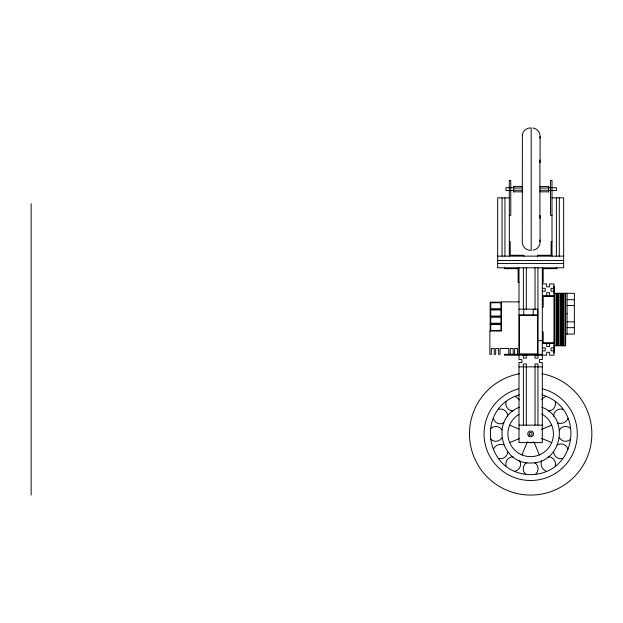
<?xml version="1.0" encoding="UTF-8"?>
<svg xmlns="http://www.w3.org/2000/svg" width="623" height="623" viewBox="0 0 623 623"><rect width="100%" height="100%" fill="white"/><g stroke="black" fill="none" stroke-linecap="round" stroke-linejoin="round"><path stroke-width="0.93" d="M540.079 215.449L540.079 241.779C540.305 245.914 537.034 249.8 532.914 250.282M539.814 138.197C541.122 133.595 537.672 128.486 532.914 127.972M521.942 454.922L527.315 441.948A8.738 8.738 0 0 0 534.012 441.948L539.37 454.93M519.302 394.857C474.757 408.073 484.266 474.181 530.664 474.617C577.062 474.181 586.57 408.081 542.026 394.857M519.629 407.177C490.433 417.753 499.763 463.925 530.664 463.006C561.557 463.925 570.894 417.776 541.722 407.185M509.606 442.579L519.13 438.647M541.332 429.457L551.721 425.166M513.695 186.433L522.432 186.433M539.915 186.433L548.653 186.433M513.695 187.679L505.969 187.679L505.969 190.568L513.695 190.568M548.653 187.679L556.378 187.679L556.378 190.568L548.653 190.568M513.695 188.014L522.432 188.014M539.915 188.014L548.653 188.014M513.695 190.241L522.432 190.241M539.915 190.241L548.653 190.241M513.695 191.822L522.432 191.822M539.915 191.822L548.653 191.822M509.318 197.865L497.668 197.865L497.668 267.797L563.659 267.797L563.659 197.865L552.009 197.865M509.318 215.348L510.774 215.348L510.774 180.39L509.318 180.39L509.318 256.139M552.009 215.348L550.553 215.348L550.553 180.39L552.009 180.39L552.009 256.139M509.318 241.576L510.198 241.576L510.198 255.266L523.888 255.266L523.888 256.139M552.009 241.576L551.129 241.576L551.129 255.266L537.439 255.266L537.439 256.139M497.668 256.139L563.659 256.139M497.668 260.515L563.659 260.515M497.668 263.428L563.659 263.428M519.006 282.367L518.134 282.367L518.134 268.669L504.443 268.669L504.443 267.797M542.322 282.367L543.194 282.367L543.194 268.669L556.884 268.669L556.884 267.797M542.322 283.94L546.69 283.94L546.69 286.853L549.603 286.853L549.603 283.94L553.972 283.94L553.972 355.203L549.603 355.203L549.603 352.291L546.69 352.291L546.69 355.203L504.443 355.203L504.443 354.331L542.322 354.331M553.972 286.004L554.268 293.293M542.322 288.309L545.234 288.309L545.234 291.221L542.322 291.221M553.972 288.309L551.059 288.309L551.059 291.221L553.972 291.221M553.972 293.293L574.367 293.293L574.367 334.084L565.629 334.084M542.322 295.598L553.972 295.598M553.972 296.47L543.194 296.47L543.194 307.248L542.322 307.248M567.086 299.702L574.367 299.702M519.006 301.882L501.531 301.882L501.531 331.023L489.873 331.023L489.873 354.331L491.329 354.331L491.329 348.506L494.241 348.506L494.241 354.331L495.698 354.331L495.698 348.506L498.61 348.506L498.61 354.331L500.067 354.331L500.067 348.506L508.812 348.506L508.812 354.331M501.531 302.178L490.161 302.178L490.161 331.023M567.086 305.527L574.367 305.527M519.006 309.172L537.945 309.172M490.161 309.39L501.531 309.39M565.629 313.688L567.086 313.688M519.006 314.997L537.945 314.997M537.657 315.285L519.302 315.285L519.302 354.035L537.657 354.035L537.657 309.46M490.161 316.601L501.531 316.601M567.086 321.842L574.367 321.842M490.161 323.812L501.531 323.812M567.086 327.667L574.367 327.667M542.322 331.895L543.194 331.895L543.194 342.673L553.972 342.673M537.462 340.633L542.322 340.633M542.322 343.553L553.972 343.553M553.972 345.734L565.629 345.734L565.629 293.293M542.322 347.922L545.234 347.922L545.234 350.835L542.322 350.835M553.972 347.922L551.059 347.922L551.059 350.835L553.972 350.835M553.972 353.023L554.268 345.734M523.086 355.499L526.879 355.499M534.448 355.499L538.241 355.499M519.006 366.861L542.322 366.861M519.006 425.135L542.322 425.135M509.614 425.159L519.13 429.099M541.332 438.296L551.713 442.595M539.814 240.057L540.079 241.779M567.086 293.293L567.086 334.084M564.897 293.293L564.897 345.734M563.441 293.293L563.441 345.734M562.717 293.293L562.717 345.734M561.985 293.293L561.985 345.734M561.253 293.293L561.253 345.734M560.529 293.293L560.529 345.734M559.29 197.865L559.29 256.139M559.072 293.293L559.072 345.734M558.34 293.293L558.34 345.734M557.616 293.293L557.616 345.734M556.884 293.293L556.884 345.734M556.378 197.865L556.378 256.139M556.16 293.293L556.16 345.734M554.704 293.293L554.704 345.734M549.603 295.598L549.603 292.678L546.69 292.678L546.69 295.598M549.603 343.553L549.603 346.466L546.69 346.466L546.69 343.553M548.653 186.238L548.653 192.016M542.322 267.797L542.322 359.572L539.401 359.572L539.401 362.493L542.322 362.493L542.322 442.61L519.006 442.61L519.006 362.493L521.926 362.493L521.926 359.572L519.006 359.572L519.006 267.797M540.079 136.476L540.079 162.805M539.915 159.994L539.915 218.26M537.945 267.797L537.945 354.331M537.945 355.203L537.945 358.116L535.032 358.116L535.032 355.203M537.945 425.135L537.945 363.949L535.032 363.949L535.032 425.135M535.032 267.797L535.032 309.561M533.21 309.172L533.21 314.997M526.295 267.797L526.295 309.561M526.295 355.203L526.295 358.116L523.382 358.116L523.382 355.203M526.295 425.135L526.295 363.949L523.382 363.949L523.382 425.135M523.741 309.172L523.741 314.997M523.382 267.797L523.382 309.561M517.549 354.331L517.549 348.506L514.637 348.506L514.637 354.331M513.695 186.238L513.695 192.016M513.181 354.331L513.181 348.506L510.268 348.506L510.268 354.331M504.949 197.865L504.949 256.139M502.037 197.865L502.037 256.139M31.15 203.698L31.15 495.059M541.924 373.73A61.186 61.186 0 0 1 581.664 467.678A61.186 61.186 0 0 1 479.663 467.678A61.186 61.186 0 0 1 519.403 373.73M542.726 388.845A46.616 46.616 0 0 1 568.854 460.615A46.616 46.616 0 0 1 492.474 460.615A46.616 46.616 0 0 1 518.601 388.845M541.73 399.764A7.133 7.133 0 0 1 546.122 396.555M503.976 422.822A7.133 7.133 0 0 1 493.346 418.415M513.095 410.946A7.133 7.133 0 0 1 506.086 401.819M515.221 396.547A8.138 8.138 0 0 1 519.154 399.997M555.249 401.827A7.133 7.133 0 0 1 548.248 410.954M567.989 418.43A8.138 8.138 0 0 1 557.359 422.838M490.62 428.601A7.133 7.133 0 0 1 502.021 430.104M553.59 416.304A7.133 7.133 0 0 1 562.717 409.295M559.306 430.104A7.133 7.133 0 0 1 570.707 428.601M534.433 462.515A7.133 7.133 0 0 1 535.936 473.916M570.707 439.145A7.133 7.133 0 0 1 559.306 437.642M557.351 444.931A7.133 7.133 0 0 1 567.981 449.331M562.709 458.466A7.133 7.133 0 0 1 553.582 451.457M548.232 456.799A7.133 7.133 0 0 1 555.241 465.926M546.106 471.198A8.138 8.138 0 0 1 541.699 460.568M525.391 473.916A7.133 7.133 0 0 1 526.894 462.515M493.338 449.315A8.138 8.138 0 0 1 503.968 444.908M502.021 437.642A7.133 7.133 0 0 1 490.62 439.145M519.605 460.561A7.133 7.133 0 0 1 515.205 471.19M506.071 465.918A7.133 7.133 0 0 1 513.079 456.791M507.737 451.441A7.133 7.133 0 0 1 498.61 458.45M498.618 409.288A7.133 7.133 0 0 1 507.745 416.289M541.699 413.952A22.771 22.771 0 0 1 548.38 448.186A22.771 22.771 0 0 1 513.5 448.825A22.771 22.771 0 0 1 518.936 414.365M522.378 134.739L522.269 241.779C521.965 246.552 526.412 250.82 531.17 250.314L531.17 127.941C527.05 127.536 523.032 130.643 522.378 134.739M500.947 302.762L490.745 302.762L490.745 308.806L500.947 308.806L500.947 302.762M500.947 309.974L490.745 309.974L490.745 316.017L500.947 316.017L500.947 309.974M500.947 317.185L490.745 317.185L490.745 323.228L500.947 323.228L500.947 317.185M500.947 324.396L490.745 324.396L490.745 330.439L500.947 330.439L500.947 324.396M529.776 435.025A1.456 1.456 0 0 0 532.104 434.06A1.456 1.456 0 0 0 530.103 432.526A1.456 1.456 0 0 0 529.776 435.025M528.888 436.186A2.913 2.913 0 0 0 533.553 434.254A2.913 2.913 0 0 0 529.55 431.178A2.913 2.913 0 0 0 528.888 436.186"/></g></svg>
